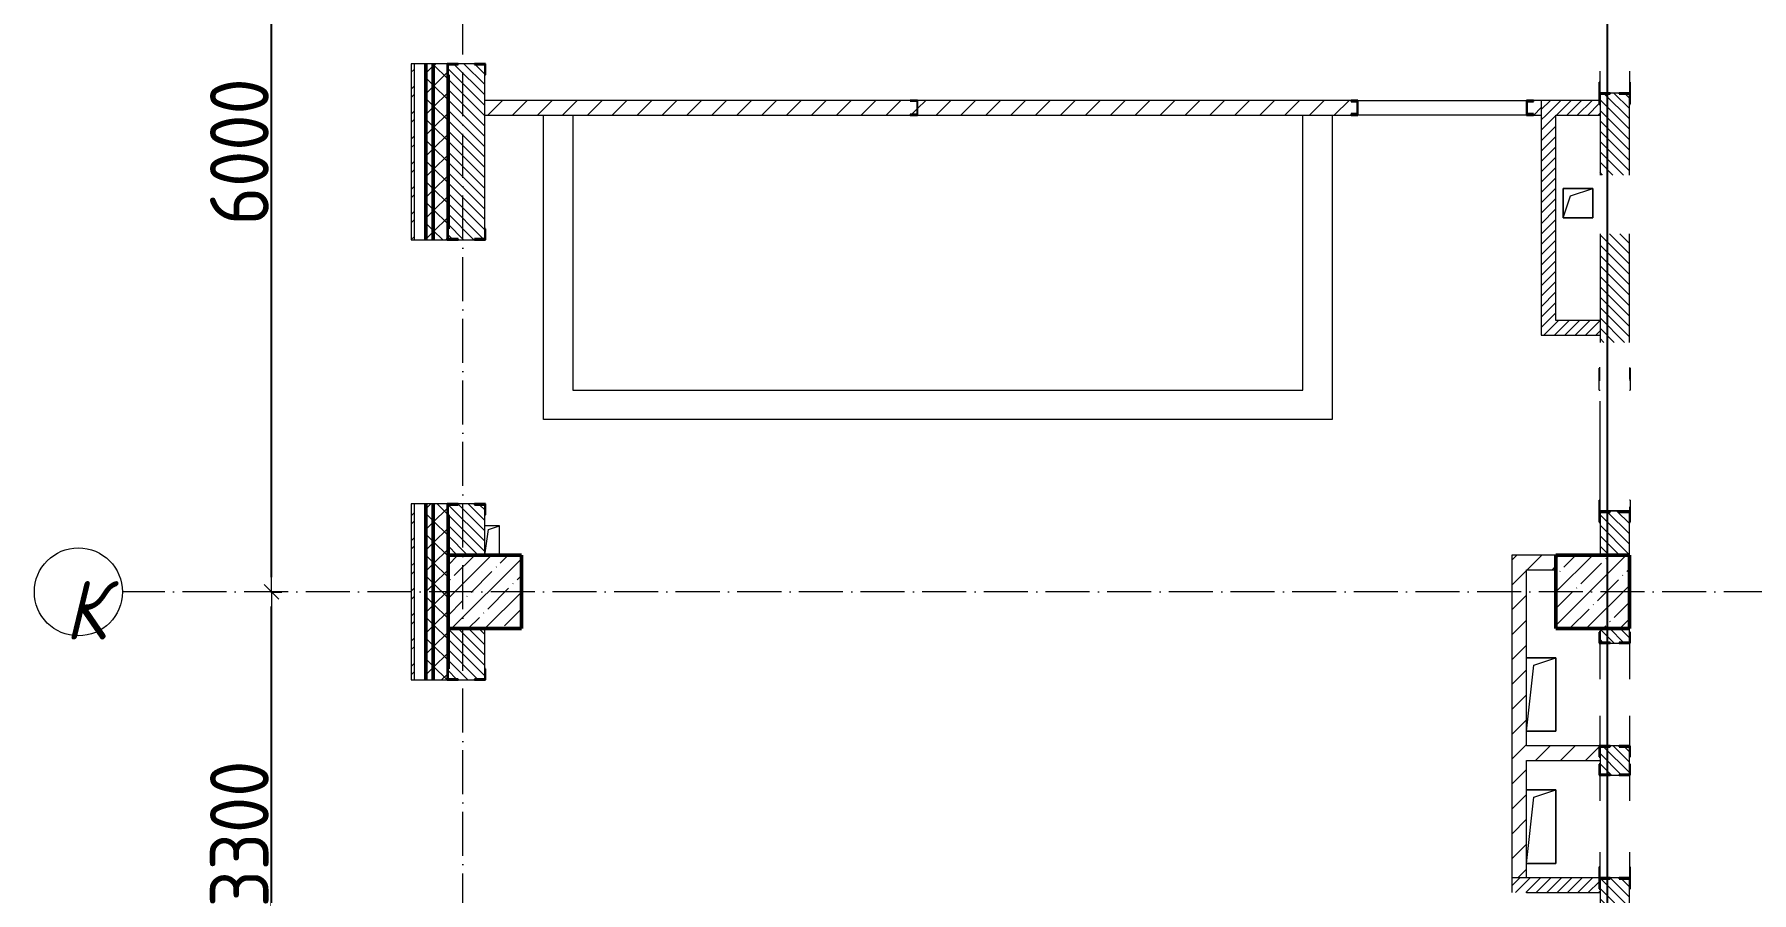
# Model space of a CAD drawing. Header units: millimetres. Extents: x -135211 to 49383, y -8033 to 228499.
# Drawn here: x -135211 to -123509, y 143363 to 149213 of the extents above; entities that cross this region are included whole.
import ezdxf

# ---------------------------------------------------------------- set-up
doc = ezdxf.new("R2010")
doc.units = ezdxf.units.MM
doc.linetypes.add('50_200_ШТРИХ_1Т_ш5_п1_п1_', pattern=[700, 500, -100, 0, -100])
for name, color, linetype, lineweight in [('A-____-____-DIMS', 7, 'Continuous', 9), ('A-FLOR-____-OTLN', 7, 'Continuous', 9), ('A-GENM-____-MCUT', 7, 'Continuous', 25), ('A-GENM-____-OTLN', 7, 'Continuous', 9), ('A-GENM-____-OTLN-1', 7, 'Continuous', 25), ('A-WALL-____-MCUT-2', 7, 'Continuous', 50), ('A-WALL-____-MCUT-3', 7, 'Continuous', 9), ('A-WALL-____-PATT-1', 7, 'Continuous', 9), ('A-WALL-FNSH-MCUT-1', 7, 'Continuous', 9), ('I-WALL-____-OTLN', 7, 'Continuous', 9), ('S-COLS-____-MCUT', 7, 'Continuous', 50), ('S-COLS-____-OTLN', 7, 'Continuous', 9), ('S-GRID-____-IDEN', 7, 'Continuous', 9), ('S-GRID-____-OTLN-1', 7, '50_200_ШТРИХ_1Т_ш5_п1_п1_', 9)]:
    doc.layers.add(name, color=color, linetype=linetype, lineweight=lineweight)
doc.styles.add('ISOCPEUR_I', font='isocpeui.ttf', dxfattribs={"width": 0.9, "height": 2.5})
doc.styles.add('СПДС', font='isocpeur.ttf', dxfattribs={"width": 0.9})
doc.dimstyles.new('Размера А3', dxfattribs={"dimtxt": 200, "dimasz": 100, "dimexe": 70, "dimexo": 100, "dimgap": 20, "dimtad": 1, "dimdec": 0, "dimrnd": 10, "dimzin": 0, "dimdsep": 46, "dimtxsty": 'СПДС', "dimblk": 'ARROWHEAD_6', "dimcen": 1, "dimclrd": 256, "dimclre": 256, "dimclrt": 256, "dimazin": 0, "dimtfac": 1, "dimtdec": 0, "dimtmove": 2, "dimatfit": 3, "dimfxl": 1, "dimtolj": 1, "dimtzin": 0, "dimarcsym": 0})
pattern_1 = [(45, (-129942.25, 127932.03), (-70.71068, 70.71068), []), (135, (-129942.25, 127932.03), (-70.71068, -70.71068), [])]
pattern_2 = [(45, (-129942.25, 127932.03), (-84.8528, 84.8528), [])]
pattern_3 = [(45, (-129942.255, 127932.027), (-35.35534, 35.35534), [])]
pattern_4 = [(135, (-129942.255, 127932.027), (-35.35534, -35.35534), [])]

# ---------------------------------------------------------------- blocks, each defined once
blk = doc.blocks.new('BSC_Колонна _Прямоугольная - 500х500-V50-АР1_План отверстий 3 этажа в осях 1-64_А-ГГ')
at = {"layer": 'S-COLS-____-OTLN'}
h = blk.add_hatch(dxfattribs=at)
h.set_pattern_fill('FP_87', color=256, style=0, pattern_type=2)
h.set_pattern_definition([(45, (2200, -17481.04), (-114.0493, 114.0493), []), (45, (2314.05, -17481.04), (-114.0493, 114.0493), [201.612, -40.322, 3.353, -36.97])])
h.paths.add_polyline_path([(-250, -250), (250, -250), (250, 250), (-250, 250)], flags=0)
at = {"layer": 'S-COLS-____-MCUT'}
for p, q in [((250, 250), (-250, 250)), ((-250, 250), (-250, -250)), ((250, -250), (250, 250)), ((-250, -250), (250, -250))]:
    blk.add_line(p, q, dxfattribs=at)
blk = doc.blocks.new('BSC_Колонна _Прямоугольная - 500х500-V52-АР1_План отверстий 3 этажа в осях 1-64_А-ГГ')
at = {"layer": 'S-COLS-____-OTLN'}
h = blk.add_hatch(dxfattribs=at)
h.set_pattern_fill('FP_89', color=256, style=0, pattern_type=2)
h.set_pattern_definition([(45, (-5350, -17481.04), (-114.0493, 114.0493), []), (45, (-5235.95, -17481.04), (-114.0493, 114.0493), [201.613, -40.323, 3.353, -36.97])])
h.paths.add_polyline_path([(-250, -250), (250, -250), (250, 250), (-250, 250)], flags=0)
at = {"layer": 'S-COLS-____-MCUT'}
for p, q in [((250, 250), (-250, 250)), ((-250, 250), (-250, -250)), ((250, -250), (250, 250)), ((-250, -250), (250, -250))]:
    blk.add_line(p, q, dxfattribs=at)
blk = doc.blocks.new('Фахверк_СКБ_Уголок - 250_2700-27497298-АР1_План отверстий 3 этажа в осях 1-64_А-ГГ')
at = {"layer": 'A-GENM-____-MCUT'}
for p, q in [((200, 181), (125, 181)), ((125, 181), (125, 106)), ((131, 106), (131, 175)), ((131, 175), (200, 175)), ((200, 175), (200, 181)), ((125, 106), (131, 106)), ((131, -6), (125, -6)), ((125, -6), (125, -81)), ((125, -81), (200, -81)), ((131, -75), (131, -6)), ((200, -75), (131, -75)), ((200, -81), (200, -75))]:
    blk.add_line(p, q, dxfattribs=at)
blk = doc.blocks.new('154_Стойка_СКБ_Швеллер - СМ-2180_100-28318692-АР1_План отверстий 3 этажа в осях 1-64_А-ГГ')
at = {"layer": 'A-GENM-____-MCUT'}
for p, q in [((171, 50), (125, 50)), ((125, 50), (125, -50)), ((129.5, 42.4), (171, 42.4)), ((129.5, -42.4), (129.5, 42.4)), ((171, 42.4), (171, 50)), ((125, -50), (171, -50)), ((171, -42.4), (129.5, -42.4)), ((171, -50), (171, -42.4))]:
    blk.add_line(p, q, dxfattribs=at)
blk = doc.blocks.new('154_Фахверк_СКБ_Швеллер - Тип_100_3960-28318856-АР1_План отверстий 3 этажа в осях 1-64_А-ГГ')
at = {"layer": 'A-GENM-____-MCUT'}
for p, q in [((175, 50), (125, 50)), ((125, 50), (125, -50)), ((128, 47), (175, 47)), ((128, -47), (128, 47)), ((175, 47), (175, 50)), ((125, -50), (175, -50)), ((175, -47), (128, -47)), ((175, -50), (175, -47))]:
    blk.add_line(p, q, dxfattribs=at)
blk = doc.blocks.new('154_Стойка_СКБ_Уголок - СМ-2180_200-28268025-АР1_План отверстий 3 этажа в осях 1-64_А-ГГ')
at = {"layer": 'A-GENM-____-MCUT'}
for p, q in [((125, 156), (125, 81)), ((200, 156), (125, 156)), ((131, 81), (131, 150)), ((131, 150), (200, 150)), ((200, 150), (200, 156)), ((125, 81), (131, 81)), ((131, 19), (125, 19)), ((125, 19), (125, -56)), ((131, -50), (131, 19)), ((125, -56), (200, -56)), ((200, -50), (131, -50)), ((200, -56), (200, -50))]:
    blk.add_line(p, q, dxfattribs=at)
blk = doc.blocks.new('Фахверк_СКБ_Уголок - 200_3960_зеркало-28268689-АР1_План отверстий 3 этажа в осях 1-64_А-ГГ')
at = {"layer": 'A-GENM-____-MCUT'}
for p, q in [((200, 156), (125, 156)), ((125, 156), (125, 81)), ((131, 81), (131, 150)), ((131, 150), (200, 150)), ((200, 150), (200, 156)), ((125, 81), (131, 81)), ((131, 19), (125, 19)), ((125, 19), (125, -56)), ((131, -50), (131, 19)), ((125, -56), (200, -56)), ((200, -50), (131, -50)), ((200, -56), (200, -50))]:
    blk.add_line(p, q, dxfattribs=at)
blk = doc.blocks.new('Фахверк_СКБ_Уголок - 200_3960-28268576-АР1_План отверстий 3 этажа в осях 1-64_А-ГГ')
at = {"layer": 'A-GENM-____-MCUT'}
for p, q in [((200, 156), (125, 156)), ((125, 156), (125, 81)), ((131, 81), (131, 150)), ((131, 150), (200, 150)), ((200, 150), (200, 156)), ((125, 81), (131, 81)), ((131, 19), (125, 19)), ((125, 19), (125, -56)), ((131, -50), (131, 19)), ((125, -56), (200, -56)), ((200, -50), (131, -50)), ((200, -56), (200, -50))]:
    blk.add_line(p, q, dxfattribs=at)
blk = doc.blocks.new('Стойка_Влож_Уголок_Опорный - Уголок-28213941-АР1_План отверстий 3 этажа в осях 1-64_А-ГГ')
at = {"layer": 'A-GENM-____-OTLN'}
for p, q in [((-212, -6), (-212, 0)), ((0, 0), (0, -6)), ((-212, -75), (-212, -6)), ((-212, -6), (-206, -6)), ((-212, -75), (-206, -75)), ((-6, -6), (0, -6)), ((-6, -75), (0, -75)), ((0, -6), (0, -75))]:
    blk.add_line(p, q, dxfattribs=at)
blk = doc.blocks.new('154_Стойка_СКБ_Уголок - СМ-2480_200-28346303-АР1_План отверстий 3 этажа в осях 1-64_А-ГГ')
at = {"layer": 'A-GENM-____-MCUT'}
for p, q in [((125, 156), (125, 81)), ((200, 156), (125, 156)), ((131, 81), (131, 150)), ((131, 150), (200, 150)), ((200, 150), (200, 156)), ((125, 81), (131, 81)), ((131, 19), (125, 19)), ((125, 19), (125, -56)), ((131, -50), (131, 19)), ((125, -56), (200, -56)), ((200, -50), (131, -50)), ((200, -56), (200, -50))]:
    blk.add_line(p, q, dxfattribs=at)
blk = doc.blocks.new('Стойка_Влож_Полоса боковая - Полоса-28213942-АР1_План отверстий 3 этажа в осях 1-64_А-ГГ')
at = {"layer": 'A-GENM-____-OTLN'}
for p, q in [((-5, 60), (0, 60)), ((-5, -60), (-5, 60)), ((0, 31), (0, -31)), ((0, -60), (-5, -60))]:
    blk.add_line(p, q, dxfattribs=at)
blk = doc.blocks.new('154_Стойка_СКБ_Уголок - СМ-2480_200-V164-АР1_План отверстий 3 этажа в осях 1-64_А-ГГ')
at = {"layer": 'A-GENM-____-MCUT'}
for p, q in [((125, 156), (125, 150)), ((200, 156), (125, 156)), ((200, 150), (200, 156)), ((125, -50), (125, -56)), ((125, -56), (200, -56)), ((200, -56), (200, -50))]:
    blk.add_line(p, q, dxfattribs=at)
blk = doc.blocks.new('AR_Отверстие прямоугольное _в плите_ - AR_Отверстие прямоугольное _в плите_-30229458-АР1_План отверстий 3 этажа в осях 1-64_А-ГГ')
at = {"layer": 'A-GENM-____-OTLN'}
for p, q in [((100, 250), (-100, 250)), ((-50, 200), (100, 250)), ((100, -250), (100, 250)), ((-100, -250), (-50, 200)), ((-100, -250), (100, -250))]:
    blk.add_line(p, q, dxfattribs=at)
blk = doc.blocks.new('AR_Отверстие прямоугольное _в плите_ - AR_Отверстие прямоугольное _в плите_-30458127-АР1_План отверстий 3 этажа в осях 1-64_А-ГГ')
at = {"layer": 'A-GENM-____-OTLN'}
for p, q in [((100, 100), (-100, 100)), ((-100, 100), (-100, -100)), ((-100, -100), (-50, 50)), ((-50, 50), (100, 100)), ((100, -100), (100, 100)), ((-100, -100), (100, -100))]:
    blk.add_line(p, q, dxfattribs=at)
blk = doc.blocks.new('AR_Отверстие прямоугольное _в плите_ - AR_Отверстие прямоугольное _в плите_-V175-АР1_План отверстий 3 этажа в осях 1-64_А-ГГ')
at = {"layer": 'A-GENM-____-OTLN'}
for p, q in [((50, 100), (-50, 100)), ((-50, -100), (-25, 75)), ((-25, 75), (50, 100)), ((50, -100), (50, 100))]:
    blk.add_line(p, q, dxfattribs=at)
blk = doc.blocks.new('Ось сетки - Круг_Ø6_00__ISO-2_5_0_9K_-25732049-АР1_План отверстий 3 этажа в осях 1-64_А-ГГ')
at = {"layer": 'S-GRID-____-IDEN'}
blk.add_circle((0, 0), 3, dxfattribs=at)
blk = doc.blocks.new('ARROWHEAD_6')
at = {"color": 0, "linetype": 'Continuous'}
for p, q in [((0, 0), (-1, 0)), ((-0.5, -0.5), (0.5, 0.5))]:
    blk.add_line(p, q, dxfattribs=at)
blk = doc.blocks.new('*D1000')
at = {"layer": 'A-____-____-DIMS', "lineweight": -2, "transparency": 16777216}
for p, q in [((-133600, 145413), (-133524, 145413)), ((-133594, 142213), (-133594, 145313)), ((-133600, 142113), (-133524, 142113))]:
    blk.add_line(p, q, dxfattribs=at)
at = {"layer": 'Defpoints', "color": 0, "transparency": 16777216}
for p in [(-133700, 145413), (-133594, 145413), (-133700, 142113)]:
    blk.add_point(p, dxfattribs=at)
at = {"layer": 'A-____-____-DIMS', "lineweight": -2, "transparency": 16777216, "xscale": 100, "yscale": 100, "zscale": 100}
for p, rotation in [((-133594, 145413), 90), ((-133594, 142113), 270)]:
    blk.add_blockref('ARROWHEAD_6', p, dxfattribs=dict(at, rotation=rotation))
at = {"layer": 'A-____-____-DIMS', "transparency": 16777216, "insert": (-133814, 143763), "char_height": 400, "attachment_point": 5, "rotation": 90, "style": 'СПДС'}
blk.add_mtext('\\A1;3300', dxfattribs=at)
blk = doc.blocks.new('*D1001')
at = {"layer": 'A-____-____-DIMS', "lineweight": -2, "transparency": 16777216}
for p, q in [((-133600, 151413), (-133524, 151413)), ((-133594, 145513), (-133594, 151313)), ((-133600, 145413), (-133524, 145413))]:
    blk.add_line(p, q, dxfattribs=at)
at = {"layer": 'Defpoints', "color": 0, "transparency": 16777216}
for p in [(-133700, 151413), (-133594, 151413), (-133700, 145413)]:
    blk.add_point(p, dxfattribs=at)
at = {"layer": 'A-____-____-DIMS', "lineweight": -2, "transparency": 16777216, "xscale": 100, "yscale": 100, "zscale": 100}
for p, rotation in [((-133594, 151413), 90), ((-133594, 145413), 270)]:
    blk.add_blockref('ARROWHEAD_6', p, dxfattribs=dict(at, rotation=rotation))
at = {"layer": 'A-____-____-DIMS', "transparency": 16777216, "insert": (-133814, 148413), "char_height": 400, "attachment_point": 5, "rotation": 90, "style": 'СПДС'}
blk.add_mtext('\\A1;6000', dxfattribs=at)

msp = doc.modelspace()

# ---------------------------------------------------------------- hatches: boundary and pattern name
at = {"layer": 'A-WALL-____-PATT-1'}
h = msp.add_hatch(dxfattribs=at)
h.set_pattern_fill('FP_3', color=256, style=0, pattern_type=2)
h.set_pattern_definition([(45, (-129942.25, 127932.03), (-85.5366, 85.5366), []), (45, (-129885.23, 127932.03), (-85.5366, 85.5366), [])])
h.paths.add_polyline_path([(-132622.3, 137448.1), (-132622.3, 139763.1), (-132642.3, 139763.1), (-132642.3, 137448.1)], flags=0)
h.paths.add_polyline_path([(-132642.3, 141563.1), (-132622.3, 141563.1), (-132622.3, 143013.1), (-132642.3, 143013.1), (-132642.3, 142426.6)], flags=0)
h.paths.add_polyline_path([(-132642.3, 144813.1), (-132622.3, 144813.1), (-132622.3, 146013.1), (-132642.3, 146013.1), (-132642.3, 145866.7)], flags=0)
h.paths.add_polyline_path([(-132622.3, 147813.1), (-132622.3, 149013.1), (-132642.3, 149013.1), (-132642.3, 147813.1)], flags=0)
h.paths.add_polyline_path([(-132622.3, 150813.1), (-132622.3, 152013.1), (-132642.3, 152013.1), (-132642.3, 150813.1)], flags=0)
h = msp.add_hatch(dxfattribs=at)
h.set_pattern_fill('FP_1', color=256, style=0, pattern_type=2)
h.set_pattern_definition(pattern_1)
h.paths.add_polyline_path([(-132492.3, 137448.1), (-132492.3, 139763.1), (-132542.3, 139763.1), (-132542.3, 137448.1)], flags=0)
h.paths.add_polyline_path([(-132542.3, 141563.1), (-132492.3, 141563.1), (-132492.3, 143013.1), (-132542.3, 143013.1), (-132542.3, 142426.6)], flags=0)
h.paths.add_polyline_path([(-132492.3, 144813.1), (-132492.3, 146013.1), (-132542.3, 146013.1), (-132542.3, 144813.1)], flags=0)
h.paths.add_polyline_path([(-132492.3, 147813.1), (-132492.3, 149013.1), (-132542.3, 149013.1), (-132542.3, 147813.1)], flags=0)
h.paths.add_polyline_path([(-132492.3, 150813.1), (-132492.3, 152013.1), (-132542.3, 152013.1), (-132542.3, 150813.1)], flags=0)
h = msp.add_hatch(dxfattribs=at)
h.set_pattern_fill('FP_1', color=256, style=0, pattern_type=2)
h.set_pattern_definition(pattern_1)
h.paths.add_polyline_path([(-132492.3, 137448.1), (-132392.3, 137448.1), (-132392.3, 139688.1), (-132398.3, 139688.1), (-132398.3, 139763.1), (-132492.3, 139763.1), (-132492.3, 137463.1)], flags=0)
h.paths.add_polyline_path([(-132398.3, 141563.1), (-132398.3, 141638.1), (-132392.3, 141638.1), (-132392.3, 142938.1), (-132398.3, 142938.1), (-132398.3, 143013.1), (-132492.3, 143013.1), (-132492.3, 141563.1)], flags=0)
h.paths.add_polyline_path([(-132398.3, 144813.1), (-132398.3, 144888.1), (-132392.3, 144888.1), (-132392.3, 145938.1), (-132398.3, 145938.1), (-132398.3, 146013.1), (-132492.3, 146013.1), (-132492.3, 144813.1)], flags=0)
h.paths.add_polyline_path([(-132398.3, 147813.1), (-132398.3, 147888.1), (-132392.3, 147888.1), (-132392.3, 148938.1), (-132398.3, 148938.1), (-132398.3, 149013.1), (-132492.3, 149013.1), (-132492.3, 147813.1)], flags=0)
h.paths.add_polyline_path([(-132398.3, 150813.1), (-132398.3, 150888.1), (-132392.3, 150888.1), (-132392.3, 151938.1), (-132398.3, 151938.1), (-132398.3, 152013.1), (-132492.3, 152013.1), (-132492.3, 150813.1)], flags=0)
h = msp.add_hatch(dxfattribs=at)
h.set_pattern_fill('FP_6', color=256, style=0, pattern_type=2)
h.set_pattern_definition(pattern_4)
h.paths.add_polyline_path([(-132392.3, 145663.1), (-132142.3, 145663.1), (-132142.3, 146007.1), (-132211.3, 146007.1), (-132211.3, 146013.1), (-132323.3, 146013.1), (-132323.3, 146007.1), (-132392.3, 146007.1), (-132392.3, 145866.7)], flags=0)
h.paths.add_polyline_path([(-132211.3, 147813.1), (-132211.3, 147819.1), (-132142.3, 147819.1), (-132142.3, 149007.1), (-132211.3, 149007.1), (-132211.3, 149013.1), (-132323.3, 149013.1), (-132323.3, 149007.1), (-132392.3, 149007.1), (-132392.3, 147819.1), (-132323.3, 147819.1), (-132323.3, 147813.1)], flags=0)
h.paths.add_polyline_path([(-132211.3, 150813.1), (-132211.3, 150819.1), (-132142.3, 150819.1), (-132142.3, 151163.1), (-132392.3, 151163.1), (-132392.3, 150819.1), (-132323.3, 150819.1), (-132323.3, 150813.1)], flags=0)
h = msp.add_hatch(dxfattribs=at)
h.set_pattern_fill('FP_6', color=256, style=0, pattern_type=2)
h.set_pattern_definition(pattern_4)
h.paths.add_polyline_path([(-124342.3, 145663.1), (-124342.3, 145957.1), (-124411.3, 145957.1), (-124411.3, 145963.1), (-124473.3, 145963.1), (-124473.3, 145957.1), (-124542.3, 145957.1), (-124542.3, 145663.1)], flags=0)
h.paths.add_polyline_path([(-124367.9, 147113.1), (-124342.3, 147113.1), (-124342.3, 147853.1), (-124542.3, 147853.1), (-124542.3, 147113.1)], flags=0)
h.paths.add_polyline_path([(-124342.3, 148253.1), (-124342.3, 148807.1), (-124411.3, 148807.1), (-124411.3, 148813.1), (-124473.3, 148813.1), (-124473.3, 148807.1), (-124542.3, 148807.1), (-124542.3, 148253.1), (-124473.3, 148253.1)], flags=0)
h.paths.add_polyline_path([(-124411.3, 149963.1), (-124411.3, 149969.1), (-124342.3, 149969.1), (-124342.3, 151163.1), (-124542.3, 151163.1), (-124542.3, 149969.1), (-124473.3, 149969.1), (-124473.3, 149963.1)], flags=0)
h = msp.add_hatch(dxfattribs=at)
h.set_pattern_fill('FP_4', color=256, style=0, pattern_type=2)
h.set_pattern_definition(pattern_2)
h.paths.add_polyline_path([(-124942.3, 148663.1), (-124942.3, 148763.1), (-124996.3, 148763.1), (-124996.3, 148755.5), (-125037.8, 148755.5), (-125037.8, 148670.7), (-124996.3, 148670.7), (-124996.3, 148663.1)], flags=0)
h.paths.add_polyline_path([(-126421, 148663.1), (-126238.3, 148663.8), (-126238.3, 148670.7), (-126196.8, 148670.7), (-126196.8, 148755.5), (-126238.3, 148755.5), (-126238.3, 148763.1), (-129192.3, 148763.1), (-129192.3, 148663.1)], flags=0)
h.paths.add_polyline_path([(-129955.9, 148663.1), (-129242.3, 148663.1), (-129242.3, 148666.1), (-129195.3, 148666.1), (-129195.3, 148760.1), (-129242.3, 148760.1), (-129242.3, 148763.1), (-132142.3, 148763.1), (-132142.3, 148663.1), (-131723.4, 148663.1)], flags=0)
h = msp.add_hatch(dxfattribs=at)
h.set_pattern_fill('FP_5', color=256, style=0, pattern_type=2)
h.set_pattern_definition(pattern_3)
h.paths.add_polyline_path([(-124548.3, 148663.1), (-124542.3, 148663.1), (-124542.3, 148738.1), (-124548.3, 148738.1), (-124548.3, 148763.1), (-124942.3, 148763.1), (-124942.3, 148663.1), (-124653.5, 148663.1)], flags=0)
h = msp.add_hatch(dxfattribs=at)
h.set_pattern_fill('FP_5', color=256, style=0, pattern_type=2)
h.set_pattern_definition(pattern_3)
h.paths.add_polyline_path([(-124842.3, 147263.1), (-124842.3, 148663.1), (-124942.3, 148663.1), (-124942.3, 147263.1)], flags=0)
h = msp.add_hatch(dxfattribs=at)
h.set_pattern_fill('FP_5', color=256, style=0, pattern_type=2)
h.set_pattern_definition(pattern_3)
h.paths.add_polyline_path([(-124542.3, 147163.1), (-124542.3, 147263.1), (-124942.3, 147263.1), (-124942.3, 147163.1), (-124653.5, 147163.1)], flags=0)
h = msp.add_hatch(dxfattribs=at)
h.set_pattern_fill('FP_4', color=256, style=0, pattern_type=2)
h.set_pattern_definition(pattern_2)
h.paths.add_polyline_path([(-125142.3, 143463.1), (-125042.3, 143463.1), (-125042.3, 145663.1), (-125142.3, 145663.1), (-125142.3, 144146.6)], flags=0)
h = msp.add_hatch(dxfattribs=at)
h.set_pattern_fill('FP_4', color=256, style=0, pattern_type=2)
h.set_pattern_definition(pattern_2)
h.paths.add_polyline_path([(-124842.3, 145563.1), (-124842.3, 145663.1), (-125042.3, 145663.1), (-125042.3, 145563.1)], flags=0)
h = msp.add_hatch(dxfattribs=at)
h.set_pattern_fill('FP_6', color=256, style=0, pattern_type=2)
h.set_pattern_definition(pattern_4)
h.paths.add_polyline_path([(-132392.3, 142363.1), (-132142.3, 142363.1), (-132142.3, 143007.1), (-132211.3, 143007.1), (-132211.3, 143013.1), (-132323.3, 143013.1), (-132323.3, 143007.1), (-132392.3, 143007.1), (-132392.3, 142426.6)], flags=0)
h.paths.add_polyline_path([(-132211.3, 144813.1), (-132211.3, 144819.1), (-132142.3, 144819.1), (-132142.3, 145163.1), (-132392.3, 145163.1), (-132392.3, 144819.1), (-132323.3, 144819.1), (-132323.3, 144813.1)], flags=0)
h = msp.add_hatch(dxfattribs=at)
h.set_pattern_fill('FP_6', color=256, style=0, pattern_type=2)
h.set_pattern_definition(pattern_4)
h.paths.add_polyline_path([(-124542.3, 142363.1), (-124342.3, 142363.1), (-124343.3, 143457.1), (-124411.3, 143457.1), (-124411.3, 143463.1), (-124473.3, 143463.1), (-124473.3, 143457.1), (-124542.3, 143457.1), (-124542.3, 142426.6)], flags=0)
h.paths.add_polyline_path([(-124473.3, 144163.1), (-124411.3, 144163.1), (-124411.3, 144169.1), (-124342.3, 144169.1), (-124342.3, 144357.1), (-124411.3, 144357.1), (-124411.3, 144363.1), (-124473.3, 144363.1), (-124473.3, 144357.1), (-124542.3, 144357.1), (-124542.3, 144169.1), (-124473.3, 144169.1)], flags=0)
h.paths.add_polyline_path([(-124473.3, 145063.1), (-124411.3, 145063.1), (-124411.3, 145069.1), (-124342.3, 145069.1), (-124342.3, 145163.1), (-124542.3, 145163.1), (-124542.3, 145069.1), (-124473.3, 145069.1)], flags=0)
h = msp.add_hatch(dxfattribs=at)
h.set_pattern_fill('FP_4', color=256, style=0, pattern_type=2)
h.set_pattern_definition(pattern_2)
h.paths.add_polyline_path([(-124550.4, 144263.1), (-124542.3, 144263.1), (-124542.3, 144288.1), (-124548.3, 144288.1), (-124548.3, 144363.1), (-125042.3, 144363.1), (-125042.3, 144263.1), (-124653.5, 144263.1)], flags=0)
h = msp.add_hatch(dxfattribs=at)
h.set_pattern_fill('FP_5', color=256, style=0, pattern_type=2)
h.set_pattern_definition(pattern_3)
h.paths.add_polyline_path([(-124550.4, 143363.1), (-124542.3, 143363.1), (-124542.3, 143388.1), (-124548.3, 143388.1), (-124548.3, 143463.1), (-125142.3, 143463.1), (-125142.3, 143363.1), (-124653.5, 143363.1)], flags=0)

# ---------------------------------------------------------------- linework, layer by layer
at = {"color": 251, "ltscale": 0.6, "true_color": 0x636466}
msp.add_line((-124492.3, 123449.4), (-124492.3, 177813), dxfattribs=at)
at = {"layer": 'A-FLOR-____-OTLN'}
for p, q in [((-124792.3, 148163.1), (-124592.3, 148163.1)), ((-124792.3, 147963.1), (-124792.3, 148163.1)), ((-124592.3, 148163.1), (-124592.3, 147963.1)), ((-124592.3, 147963.1), (-124792.3, 147963.1)), ((-125042.3, 144963.1), (-124842.3, 144963.1)), ((-124842.3, 144963.1), (-124842.3, 144463.1)), ((-124842.3, 144463.1), (-125042.3, 144463.1)), ((-125042.3, 144062.9), (-124842.3, 144062.9)), ((-124842.3, 144062.9), (-124842.3, 143562.9)), ((-124842.3, 143562.9), (-125042.3, 143562.9))]:
    msp.add_line(p, q, dxfattribs=at)
at = {"layer": 'A-WALL-____-MCUT-2'}
for p, q in [((-132542.3, 147813.1), (-132542.3, 149013.1)), ((-132492.3, 147813.1), (-132492.3, 149013.1)), ((-132392.3, 147888.1), (-132392.3, 148938.1)), ((-132542.3, 144813.1), (-132542.3, 146013.1)), ((-132492.3, 144813.1), (-132492.3, 146013.1)), ((-132392.3, 145663.1), (-132392.3, 145938.1)), ((-132392.3, 144888.1), (-132392.3, 145163.1))]:
    msp.add_line(p, q, dxfattribs=at)
at = {"layer": 'A-WALL-____-MCUT-3'}
for p, q in [((-132398.3, 149013.1), (-132622.3, 149013.1)), ((-132622.3, 149013.1), (-132622.3, 147813.1)), ((-132211.3, 149013.1), (-132323.3, 149013.1)), ((-132142.3, 147888.1), (-132142.3, 148938.1)), ((-124542.3, 148738.1), (-124542.3, 148253.1)), ((-124411.3, 148813.1), (-124473.3, 148813.1)), ((-124342.3, 148253.1), (-124342.3, 148738.1)), ((-132622.3, 147813.1), (-132398.3, 147813.1)), ((-132323.3, 147813.1), (-132211.3, 147813.1)), ((-124542.3, 147853.1), (-124542.3, 147113.1)), ((-124342.3, 147113.1), (-124342.3, 147853.1)), ((-132398.3, 146013.1), (-132622.3, 146013.1)), ((-132622.3, 146013.1), (-132622.3, 144813.1)), ((-132211.3, 146013.1), (-132323.3, 146013.1)), ((-132142.3, 145663.1), (-132142.3, 145938.1)), ((-124542.3, 145888.1), (-124542.3, 145663.1)), ((-124342.3, 145663.1), (-124342.3, 145888.1)), ((-132142.3, 144888.1), (-132142.3, 145163.1)), ((-124542.3, 145163.1), (-124542.3, 145138.1)), ((-124342.3, 145138.1), (-124342.3, 145163.1)), ((-124473.3, 145063.1), (-124411.3, 145063.1)), ((-132622.3, 144813.1), (-132398.3, 144813.1)), ((-132323.3, 144813.1), (-132211.3, 144813.1)), ((-124542.3, 144288.1), (-124542.3, 144238.1)), ((-124411.3, 144363.1), (-124473.3, 144363.1)), ((-124342.3, 144238.1), (-124342.3, 144288.1)), ((-124473.3, 144163.1), (-124411.3, 144163.1)), ((-124542.3, 143388.1), (-124542.3, 142363.1)), ((-124411.3, 143463.1), (-124473.3, 143463.1)), ((-124342.3, 142363.1), (-124342.3, 143388.1))]:
    msp.add_line(p, q, dxfattribs=at)
at = {"layer": 'A-WALL-FNSH-MCUT-1'}
for p, q in [((-132642.3, 149013.1), (-132642.3, 147813.1)), ((-132622.3, 149013.1), (-132642.3, 149013.1)), ((-129242.3, 148763.1), (-132142.3, 148763.1)), ((-126238.3, 148763.1), (-129192.3, 148763.1)), ((-124548.3, 148763.1), (-124996.3, 148763.1)), ((-124942.3, 148763.1), (-124942.3, 147163.1)), ((-132142.3, 148663.1), (-129242.3, 148663.1)), ((-129192.3, 148663.1), (-126238.3, 148663.1)), ((-124996.3, 148663.1), (-124942.3, 148663.1)), ((-124842.3, 147263.1), (-124842.3, 148663.1)), ((-124842.3, 148663.1), (-124542.3, 148663.1)), ((-132642.3, 147813.1), (-132622.3, 147813.1)), ((-124542.3, 147263.1), (-124842.3, 147263.1)), ((-124942.3, 147163.1), (-124542.3, 147163.1)), ((-132642.3, 146013.1), (-132642.3, 144813.1)), ((-132622.3, 146013.1), (-132642.3, 146013.1)), ((-125142.3, 145663.1), (-125142.3, 143363.1)), ((-124842.3, 145663.1), (-125142.3, 145663.1)), ((-125042.3, 144363.1), (-125042.3, 145563.1)), ((-125042.3, 145563.1), (-124842.3, 145563.1)), ((-132642.3, 144813.1), (-132622.3, 144813.1)), ((-124548.3, 144363.1), (-125042.3, 144363.1)), ((-125042.3, 144263.1), (-124542.3, 144263.1)), ((-125042.3, 143463.1), (-125042.3, 144263.1)), ((-124548.3, 143463.1), (-125142.3, 143463.1)), ((-125042.3, 143363.1), (-124542.3, 143363.1))]:
    msp.add_line(p, q, dxfattribs=at)
at = {"layer": 'I-WALL-____-OTLN'}
for p, q in [((-124542.3, 148813.1), (-124542.3, 148963.1)), ((-124342.3, 148963.1), (-124342.3, 148813.1)), ((-126192.3, 148763.1), (-125042.3, 148763.1)), ((-131742.3, 146588.1), (-131742.3, 148663.1)), ((-131542.3, 148663.1), (-131542.3, 146788.1)), ((-126567.3, 146788.1), (-126567.3, 148663.1)), ((-126367.3, 148663.1), (-126367.3, 146588.1)), ((-125042.3, 148663.1), (-126192.3, 148663.1)), ((-131542.3, 146788.1), (-126567.3, 146788.1)), ((-124542.3, 145963.1), (-124542.3, 146713.1)), ((-126367.3, 146588.1), (-131742.3, 146588.1)), ((-124342.3, 145993.1), (-124342.3, 145963.1)), ((-124542.3, 144818.1), (-124542.3, 145063.1)), ((-124342.3, 145063.1), (-124342.3, 144818.1)), ((-124542.3, 144363.1), (-124542.3, 144568.1)), ((-124342.3, 144568.1), (-124342.3, 144363.1)), ((-124542.3, 143988.1), (-124542.3, 144163.1)), ((-124342.3, 144163.1), (-124342.3, 143988.1)), ((-124542.3, 143463.1), (-124542.3, 143638.1)), ((-124342.3, 143638.1), (-124342.3, 143463.1))]:
    msp.add_line(p, q, dxfattribs=at)
at = {"layer": 'S-GRID-____-OTLN-1', "color": 251, "ltscale": 0.6, "true_color": 0x636466}
for p, q in [((-132292.3, 123449.4), (-132292.3, 177813)), ((-103234.5, 145413.1), (-134611, 145413.1))]:
    msp.add_line(p, q, dxfattribs=at)

# ---------------------------------------------------------------- block references
at = {"layer": 'A-GENM-____-OTLN'}
for name, p, rotation in [('Стойка_Влож_Уголок_Опорный - Уголок-28213941-АР1_План отверстий 3 этажа в осях 1-64_А-ГГ', (-124548.3, 148813.1), 180), ('Стойка_Влож_Уголок_Опорный - Уголок-28213941-АР1_План отверстий 3 этажа в осях 1-64_А-ГГ', (-124548.3, 145963.1), 180), ('Стойка_Влож_Полоса боковая - Полоса-28213942-АР1_План отверстий 3 этажа в осях 1-64_А-ГГ', (-124442.3, 145963.1), 269.9999999999999), ('Стойка_Влож_Уголок_Опорный - Уголок-28213941-АР1_План отверстий 3 этажа в осях 1-64_А-ГГ', (-124548.3, 143463.1), 180)]:
    msp.add_blockref(name, p, dxfattribs=dict(at, rotation=rotation))
for name, p in [('AR_Отверстие прямоугольное _в плите_ - AR_Отверстие прямоугольное _в плите_-30458127-АР1_План отверстий 3 этажа в осях 1-64_А-ГГ', (-124692.3, 148063.1)), ('Стойка_Влож_Уголок_Опорный - Уголок-28213941-АР1_План отверстий 3 этажа в осях 1-64_А-ГГ', (-124336.3, 146863.1)), ('AR_Отверстие прямоугольное _в плите_ - AR_Отверстие прямоугольное _в плите_-V175-АР1_План отверстий 3 этажа в осях 1-64_А-ГГ', (-132092.3, 145763.1)), ('AR_Отверстие прямоугольное _в плите_ - AR_Отверстие прямоугольное _в плите_-30229458-АР1_План отверстий 3 этажа в осях 1-64_А-ГГ', (-124942.3, 144713.1)), ('AR_Отверстие прямоугольное _в плите_ - AR_Отверстие прямоугольное _в плите_-30229458-АР1_План отверстий 3 этажа в осях 1-64_А-ГГ', (-124942.3, 143812.9))]:
    msp.add_blockref(name, p, dxfattribs=at)
at = {"layer": 'A-GENM-____-OTLN-1'}
for name, p, rotation in [('Фахверк_СКБ_Уголок - 250_2700-27497298-АР1_План отверстий 3 этажа в осях 1-64_А-ГГ', (-132317.3, 149138.1), 269.9999999999999), ('154_Фахверк_СКБ_Швеллер - Тип_100_3960-28318856-АР1_План отверстий 3 этажа в осях 1-64_А-ГГ', (-129067.3, 148713.1), 180), ('154_Стойка_СКБ_Швеллер - СМ-2180_100-28318692-АР1_План отверстий 3 этажа в осях 1-64_А-ГГ', (-126067.3, 148713.1), 180), ('154_Стойка_СКБ_Уголок - СМ-2180_200-28268025-АР1_План отверстий 3 этажа в осях 1-64_А-ГГ', (-124492.3, 148938.1), 269.9999999999999), ('Фахверк_СКБ_Уголок - 250_2700-27497298-АР1_План отверстий 3 этажа в осях 1-64_А-ГГ', (-132217.3, 147688.1), 89.99999999999991), ('154_Стойка_СКБ_Уголок - СМ-2480_200-V164-АР1_План отверстий 3 этажа в осях 1-64_А-ГГ', (-124392.3, 146738.1), 89.99999999999991), ('Фахверк_СКБ_Уголок - 250_2700-27497298-АР1_План отверстий 3 этажа в осях 1-64_А-ГГ', (-132317.3, 146138.1), 269.9999999999999), ('154_Стойка_СКБ_Уголок - СМ-2480_200-28346303-АР1_План отверстий 3 этажа в осях 1-64_А-ГГ', (-124492.3, 146088.1), 269.9999999999999), ('Фахверк_СКБ_Уголок - 200_3960_зеркало-28268689-АР1_План отверстий 3 этажа в осях 1-64_А-ГГ', (-124392.3, 144938.1), 89.99999999999991), ('Фахверк_СКБ_Уголок - 250_2700-27497298-АР1_План отверстий 3 этажа в осях 1-64_А-ГГ', (-132217.3, 144688.1), 89.99999999999991), ('Фахверк_СКБ_Уголок - 200_3960-28268576-АР1_План отверстий 3 этажа в осях 1-64_А-ГГ', (-124492.3, 144488.1), 269.9999999999999), ('Фахверк_СКБ_Уголок - 200_3960_зеркало-28268689-АР1_План отверстий 3 этажа в осях 1-64_А-ГГ', (-124392.3, 144038.1), 89.99999999999991), ('154_Стойка_СКБ_Уголок - СМ-2180_200-28268025-АР1_План отверстий 3 этажа в осях 1-64_А-ГГ', (-124492.3, 143588.1), 269.9999999999999)]:
    msp.add_blockref(name, p, dxfattribs=dict(at, rotation=rotation))
msp.add_blockref('154_Стойка_СКБ_Швеллер - СМ-2180_100-28318692-АР1_План отверстий 3 этажа в осях 1-64_А-ГГ', (-125167.3, 148713.1), dxfattribs=at)
at = {"layer": 'S-COLS-____-OTLN'}
for name, p in [('BSC_Колонна _Прямоугольная - 500х500-V50-АР1_План отверстий 3 этажа в осях 1-64_А-ГГ', (-132142.3, 145413.1)), ('BSC_Колонна _Прямоугольная - 500х500-V52-АР1_План отверстий 3 этажа в осях 1-64_А-ГГ', (-124592.3, 145413.1))]:
    msp.add_blockref(name, p, dxfattribs=at)
at = {"layer": 'S-GRID-____-IDEN', "xscale": 99.99999999999993, "yscale": 99.99999999999993, "zscale": 99.99999999999993, "rotation": 89.9999999999998}
msp.add_blockref('Ось сетки - Круг_Ø6_00__ISO-2_5_0_9K_-25732049-АР1_План отверстий 3 этажа в осях 1-64_А-ГГ', (-134911, 145413.1), dxfattribs=at)

# ---------------------------------------------------------------- texts
at = {"layer": 'S-GRID-____-IDEN', "insert": (-135003.8, 145489.1), "char_height": 400, "width": 223.671, "attachment_point": 1, "style": 'ISOCPEUR_I'}
msp.add_mtext('\\fISOCPEUR|b0|i1|c204|p34|;\\W.9;К', dxfattribs=at)

# ---------------------------------------------------------------- dimensions: what is measured, and where the dimension line sits
at = {"layer": 'A-____-____-DIMS'}
for base, p1, p2, picture, middle in [((-133593.7, 151413.1), (-133699.7, 145413.1), (-133699.7, 151413.1), '*D1001', (-133813.7, 148413.1)), ((-133593.7, 145413.1), (-133699.7, 142113.1), (-133699.7, 145413.1), '*D1000', (-133813.7, 143763.1))]:
    dim = msp.add_linear_dim(base=base, p1=p1, p2=p2, angle=90, dimstyle='Размера А3', override={"dimtxt": 400}, dxfattribs=at)
    dim.commit()
    dim.dimension.update_dxf_attribs({"geometry": picture, "text_midpoint": middle})

doc.saveas('drawing.dxf')
